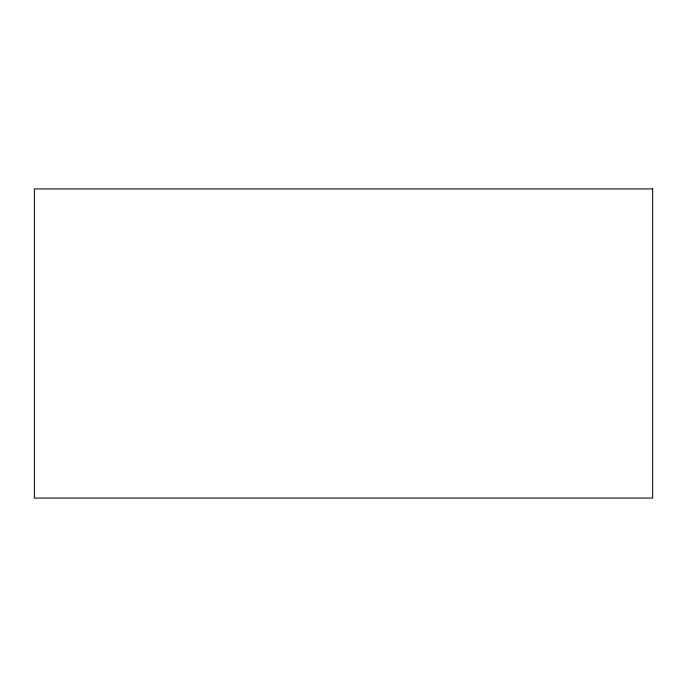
<?xml version="1.0" encoding="UTF-8"?>
<svg xmlns="http://www.w3.org/2000/svg" width="687" height="687" viewBox="0 0 687 687"><rect width="100%" height="100%" fill="white"/><g stroke="black" fill="none" stroke-linecap="round" stroke-linejoin="round"><path stroke-width="1.03" d="M652.65 188.925L34.35 188.925L34.35 498.075L652.65 498.075L652.65 188.925"/></g></svg>
